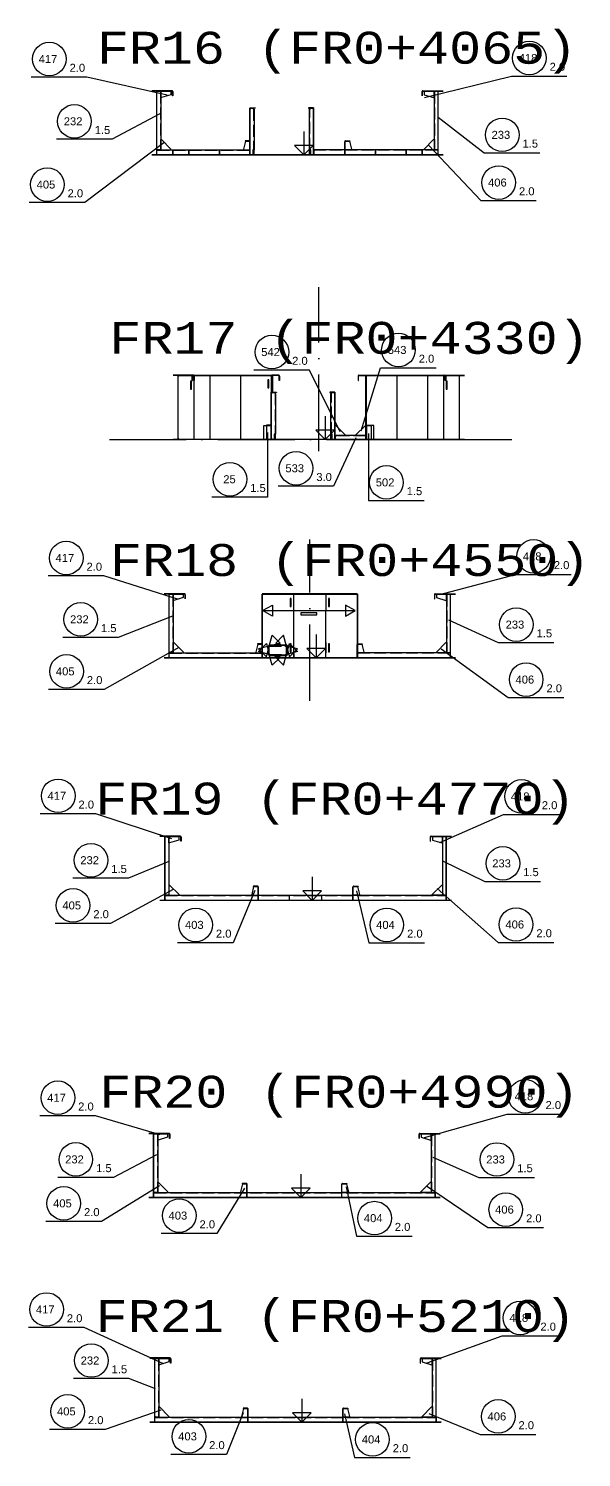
# Model space of a CAD drawing. Header units: inches. Extents: x -15552 to 42302, y -14825 to 18289.
# Drawn here: x 13179 to 17504, y 4654 to 15838 of the extents above; entities that cross this region are included whole.
import ezdxf

# ---------------------------------------------------------------- set-up
doc = ezdxf.new("R2010")
doc.units = ezdxf.units.IN
doc.header["$MEASUREMENT"] = 0
for name, pattern in [('Dashed', [10, 7.5, -2.5]), ('Dashed_dotted', [34, 24, -5, 0, -5]), ('Short_dashed', [5, 3.75, -1.25])]:
    doc.linetypes.add(name, pattern=pattern)
doc.layers.get('0').update_dxf_attribs({"linetype": 'CONTINUOUS'})
doc.styles.add('Style_ARIAL', font='ARIAL')
doc.styles.add('Style_Courier_New', font='Courier New')

msp = doc.modelspace()

# ---------------------------------------------------------------- linework, layer by layer
at = {"color": 3, "ltscale": 25}
for p, q in [((14301.889865, 15350.837281), (14142.816989, 15350.837281)), ((14301.889865, 15348.837617), (14142.816989, 15348.837617)), ((14181.31644, 14848.837617), (14181.31644, 15348.837617)), ((14182.816379, 15348.837617), (14208.315341, 15348.837617)), ((14182.816379, 14888.83777), (14182.816379, 15348.837617)), ((14182.816379, 14848.837617), (14182.816379, 15348.837617)), ((16263.742893, 15350.837281), (16422.815769, 15350.837281)), ((16263.742893, 15348.837617), (16422.815769, 15348.837617)), ((16382.816379, 15348.837617), (16357.315891, 15348.837617)), ((16382.816379, 14888.83777), (16382.816379, 15348.837617)), ((16382.816379, 14848.837617), (16382.816379, 15348.837617)), ((16384.316318, 14848.837617), (16384.316318, 15348.837617)), ((14910.816257, 14958.837464), (14910.816257, 15218.837312)), ((14912.816684, 14958.837464), (14912.816684, 15218.837312)), ((14912.816684, 15215.837434), (14933.81583, 15215.837434)), ((14912.816684, 14848.837617), (14912.816684, 15215.837434)), ((15386.815708, 15215.837434), (15407.816379, 15215.837434)), ((15407.816379, 14848.837617), (15407.816379, 15218.837312)), ((15407.816379, 15215.837434), (15407.816379, 14848.837617)), ((15409.81528, 14848.837617), (15409.81528, 15218.837312)), ((14208.315341, 14888.83777), (14182.816379, 14888.83777)), ((14182.816379, 14848.837617), (14182.816379, 14882.837251)), ((14307.816379, 14848.837617), (14307.816379, 14882.837251)), ((14432.816379, 14848.837617), (14432.816379, 14882.837251)), ((14672.815769, 14848.837617), (14672.815769, 14882.837251)), ((14910.816257, 14848.837617), (14910.816257, 14952.910951)), ((14910.816257, 14882.837251), (14910.816257, 14848.837617)), ((14912.816684, 14848.837617), (14912.816684, 14952.910951)), ((14933.81583, 14888.83777), (14933.81583, 14848.837617)), ((15386.815708, 14848.837617), (15386.815708, 14888.83777)), ((15409.81528, 14882.837251), (15409.81528, 14848.837617)), ((15652.816074, 14848.837617), (15652.816074, 14952.910951)), ((15654.816501, 14848.837617), (15654.816501, 14952.910951)), ((15892.815463, 14882.837251), (15892.815463, 14848.837617)), ((16132.816379, 14882.837251), (16132.816379, 14848.837617)), ((16257.816379, 14882.837251), (16257.816379, 14848.837617)), ((16357.315891, 14888.83777), (16382.816379, 14888.83777)), ((16382.816379, 14848.837617), (16382.816379, 14882.837251)), ((16422.815769, 14848.837617), (14142.815463, 14848.837617)), ((16422.815769, 14846.837953), (14142.815463, 14846.837953)), ((14910.816257, 14848.837617), (14182.816379, 14848.837617)), ((14933.81583, 14848.837617), (14912.816684, 14848.837617)), ((15407.816379, 14848.837617), (15386.815708, 14848.837617)), ((15409.81528, 14848.837617), (16382.816379, 14848.837617)), ((14469.083469, 13124.545625), (14310.010593, 13124.545625)), ((14469.083469, 13122.545961), (14310.010593, 13122.545961)), ((14348.510043, 12622.545961), (14348.510043, 13122.545961)), ((14350.009982, 12622.545961), (14350.009982, 13122.545961)), ((14350.009982, 13122.545961), (15088.008945, 13122.545961)), ((14350.009982, 12622.545961), (14350.009982, 13122.545961)), ((15081.763522, 13124.0459), (14475.009982, 13124.0459)), ((15081.763522, 13122.545961), (14475.009982, 13122.545961)), ((15078.00986, 13122.545961), (14475.009982, 13122.545961)), ((14475.009982, 12622.545961), (14475.009982, 13086.5459)), ((14600.009982, 12622.545961), (14600.009982, 13122.545961)), ((14840.009372, 12622.545961), (14840.009372, 13122.545961)), ((15080.010288, 12992.545655), (15080.010288, 13122.545961)), ((15136.512058, 13124.545625), (15081.761997, 13124.545625)), ((15136.512058, 13122.545961), (15081.761997, 13122.545961)), ((15763.506381, 13124.545625), (15818.256442, 13124.545625)), ((15763.506381, 13122.545961), (15818.256442, 13122.545961)), ((16550.009982, 13122.545961), (15815.009372, 13122.545961)), ((15815.009372, 13122.545961), (15815.009372, 12622.545961)), ((15818.256442, 13124.0459), (16425.009982, 13124.0459)), ((15818.256442, 13122.545961), (16425.009982, 13122.545961)), ((15820.009677, 13122.545961), (15820.009677, 12732.545808)), ((16425.009982, 13122.545961), (15822.010105, 13122.545961)), ((16060.009067, 13122.545961), (16060.009067, 12622.545961)), ((16300.009982, 13122.545961), (16300.009982, 12622.545961)), ((16425.009982, 13086.5459), (16425.009982, 12622.545961)), ((16430.936496, 13124.545625), (16590.009372, 13124.545625)), ((16430.936496, 13122.545961), (16590.009372, 13122.545961)), ((16550.009982, 12622.545961), (16550.009982, 13122.545961)), ((16550.009982, 12622.545961), (16550.009982, 13122.545961)), ((16551.509921, 12622.545961), (16551.509921, 13122.545961)), ((15078.00986, 12732.545808), (15078.00986, 12992.545655)), ((15080.008762, 12989.545777), (15101.009433, 12989.545777)), ((15080.008762, 12622.545961), (15080.008762, 12989.545777)), ((15080.010288, 12732.545808), (15080.010288, 12992.545655)), ((15554.009311, 12989.545777), (15575.009982, 12989.545777)), ((15575.009982, 12622.545961), (15575.009982, 12992.545655)), ((15575.009982, 12989.545777), (15575.009982, 12622.545961)), ((15577.008884, 12622.545961), (15577.008884, 12992.545655)), ((15020.108859, 12730.545381), (15078.00986, 12730.545381)), ((15020.108859, 12622.545961), (15020.108859, 12730.545381)), ((15078.00986, 12730.545381), (15078.00986, 12622.545961)), ((15078.00986, 12622.545961), (15078.00986, 12726.618531)), ((15080.008762, 12622.545961), (15080.008762, 12726.618531)), ((15101.009433, 12662.54535), (15101.009433, 12622.545961)), ((15554.009311, 12622.545961), (15554.009311, 12662.54535)), ((15577.008884, 12643.545869), (15577.008884, 12622.545961)), ((15820.009677, 12622.545961), (15820.009677, 12726.618531)), ((15820.009677, 12622.545961), (15820.009677, 12643.545869)), ((15879.90958, 12730.545381), (15822.010105, 12730.545381)), ((15822.010105, 12730.545381), (15822.010105, 12622.545961)), ((15822.010105, 12622.545961), (15822.010105, 12726.618531)), ((15879.90958, 12622.545961), (15879.90958, 12730.545381)), ((16590.009372, 12622.545961), (14310.009067, 12622.545961)), ((16590.009372, 12620.545533), (14310.009067, 12620.545533)), ((15078.00986, 12622.545961), (14350.009982, 12622.545961)), ((15078.00986, 12622.545961), (15020.108859, 12622.545961)), ((15101.009433, 12622.545961), (15080.008762, 12622.545961)), ((15575.009982, 12622.545961), (15554.009311, 12622.545961)), ((15577.008884, 12622.545961), (15820.009677, 12622.545961)), ((15815.009372, 12622.545961), (16550.009982, 12622.545961)), ((15822.010105, 12622.545961), (15879.90958, 12622.545961)), ((14398.918979, 11414.167359), (14239.846103, 11414.167359)), ((14398.918979, 11412.167695), (14239.846103, 11412.167695)), ((14278.345554, 10912.167695), (14278.345554, 11412.167695)), ((14279.845493, 11412.167695), (14305.345981, 11412.167695)), ((14279.845493, 10952.167848), (14279.845493, 11412.167695)), ((14279.845493, 10912.167695), (14279.845493, 11412.167695)), ((15009.845798, 11414.168122), (15007.845371, 11414.168122)), ((15007.845371, 10912.167695), (15007.845371, 11412.167695)), ((15007.845371, 11412.167695), (15751.845615, 11412.167695)), ((15009.845798, 11412.167695), (15007.845371, 11412.167695)), ((15751.845615, 11412.167695), (15007.845371, 11412.167695)), ((15749.845188, 11414.167359), (15009.845798, 11414.167359)), ((15749.845188, 11412.167695), (15009.845798, 11412.167695)), ((15009.845798, 11022.167543), (15009.845798, 11412.167695)), ((15749.845188, 11414.168122), (15751.845615, 11414.168122)), ((15749.845188, 11412.167695), (15751.845615, 11412.167695)), ((15749.845188, 11412.167695), (15749.845188, 11022.167543)), ((15751.845615, 11412.167695), (15751.845615, 10912.167695)), ((16360.772006, 11414.167359), (16519.844882, 11414.167359)), ((16360.772006, 11412.167695), (16519.844882, 11412.167695)), ((16479.845493, 11412.167695), (16454.345004, 11412.167695)), ((16479.845493, 10952.167848), (16479.845493, 11412.167695)), ((16479.845493, 10912.167695), (16479.845493, 11412.167695)), ((16481.345432, 10912.167695), (16481.345432, 11412.167695)), ((15009.845798, 11282.168153), (15086.165683, 11326.198915)), ((15086.165683, 11326.198915), (15086.165683, 11238.136628)), ((15734.844272, 11282.168153), (15658.524387, 11326.198915)), ((15658.524387, 11326.198915), (15658.524387, 11238.136628)), ((15086.165683, 11238.136628), (15009.845798, 11282.168153)), ((15009.845798, 11282.16739), (15734.845798, 11282.16739)), ((15254.845493, 10912.167695), (15254.845493, 11279.167512)), ((15434.845798, 11264.97989), (15309.845798, 11264.97989)), ((15309.845798, 11264.97989), (15309.845798, 11249.35489)), ((15309.845798, 11249.35489), (15434.845798, 11249.35489)), ((15434.845798, 11249.35489), (15434.845798, 11264.97989)), ((15504.845493, 10912.167695), (15504.845493, 11282.16739)), ((15658.524387, 11238.136628), (15734.844272, 11282.168153)), ((15007.845371, 10912.167695), (15007.845371, 11016.241029)), ((15009.845798, 10912.167695), (15009.845798, 11016.241029)), ((15749.845188, 10912.167695), (15749.845188, 11016.241029)), ((15751.845615, 10912.167695), (15751.845615, 11016.241029)), ((16519.844882, 10912.167695), (14239.846103, 10912.167695)), ((16519.844882, 10910.168031), (14239.846103, 10910.168031)), ((14305.345981, 10952.167848), (14279.845493, 10952.167848)), ((14279.845493, 10912.167695), (14279.845493, 10946.168092)), ((15007.845371, 10912.167695), (14279.845493, 10912.167695)), ((15007.845371, 10946.168092), (15007.845371, 10912.167695)), ((15751.845615, 10912.167695), (15007.845371, 10912.167695)), ((15751.845615, 10946.168092), (15751.845615, 10912.167695)), ((15751.845615, 10912.167695), (16479.845493, 10912.167695)), ((16454.345004, 10952.167848), (16479.845493, 10952.167848)), ((16479.845493, 10912.167695), (16479.845493, 10946.168092)), ((14365.758579, 9516.709474), (14206.685703, 9516.709474)), ((14365.758579, 9514.709809), (14206.685703, 9514.709809)), ((14245.185153, 9014.709809), (14245.185153, 9514.709809)), ((14246.685092, 9514.709809), (14272.185581, 9514.709809)), ((14246.685092, 9054.709962), (14246.685092, 9514.709809)), ((14246.685092, 9014.709809), (14246.685092, 9514.709809)), ((16327.611606, 9516.709474), (16486.684482, 9516.709474)), ((16327.611606, 9514.709809), (16486.684482, 9514.709809)), ((16446.685092, 9514.709809), (16421.184604, 9514.709809)), ((16446.685092, 9054.709962), (16446.685092, 9514.709809)), ((16446.685092, 9014.709809), (16446.685092, 9514.709809)), ((16448.185031, 9014.709809), (16448.185031, 9514.709809)), ((14974.68497, 9014.709809), (14974.68497, 9118.782762)), ((14976.685397, 9014.709809), (14976.685397, 9118.782762)), ((15716.684787, 9014.709809), (15716.684787, 9118.782762)), ((15718.685214, 9014.709809), (15718.685214, 9118.782762)), ((16486.684482, 9014.709809), (14206.685703, 9014.709809)), ((16486.684482, 9012.709764), (14206.685703, 9012.709764)), ((14272.185581, 9054.709962), (14246.685092, 9054.709962)), ((14246.685092, 9014.709809), (14246.685092, 9048.709825)), ((16446.685092, 9014.709809), (14246.685092, 9014.709809)), ((15221.685092, 9014.709809), (15221.685092, 9048.709825)), ((15471.685092, 9048.709825), (15471.685092, 9014.709809)), ((16421.184604, 9054.709962), (16446.685092, 9054.709962)), ((16446.685092, 9048.709825), (16446.685092, 9014.709809)), ((14278.197543, 7190.176347), (14119.124668, 7190.176347)), ((14278.197543, 7188.176301), (14119.124668, 7188.176301)), ((14157.624118, 6688.176301), (14157.624118, 7188.176301)), ((14159.124057, 7188.176301), (14184.624545, 7188.176301)), ((14159.124057, 6728.176072), (14159.124057, 7188.176301)), ((14159.124057, 6688.176301), (14159.124057, 7188.176301)), ((16240.050571, 7190.176347), (16399.123447, 7190.176347)), ((16240.050571, 7188.176301), (16399.123447, 7188.176301)), ((16359.124057, 7188.176301), (16333.625095, 7188.176301)), ((16359.124057, 6728.176072), (16359.124057, 7188.176301)), ((16359.124057, 6688.176301), (16359.124057, 7188.176301)), ((16360.623996, 6688.176301), (16360.623996, 7188.176301)), ((14184.624545, 6728.176072), (14159.124057, 6728.176072)), ((14159.124057, 6688.176301), (14159.124057, 6722.176316)), ((14887.123935, 6688.176301), (14887.123935, 6792.249253)), ((14889.124362, 6688.176301), (14889.124362, 6792.249253)), ((15629.125278, 6688.176301), (15629.125278, 6792.249253)), ((15631.124179, 6688.176301), (15631.124179, 6792.249253)), ((16333.625095, 6728.176072), (16359.124057, 6728.176072)), ((16359.124057, 6722.176316), (16359.124057, 6688.176301)), ((16399.124973, 6688.176301), (14119.124668, 6688.176301)), ((16399.124973, 6686.176255), (14119.124668, 6686.176255)), ((16359.124057, 6688.176301), (14159.124057, 6688.176301)), ((14284.82291, 5432.760766), (14127.141635, 5432.760766)), ((14284.82291, 5429.760698), (14127.141635, 5429.760698)), ((14165.642612, 4929.760888), (14165.642612, 5429.760698)), ((14167.142551, 5429.760698), (14192.641513, 5429.760698)), ((14167.142551, 4969.76085), (14167.142551, 5429.760698)), ((14167.142551, 4929.760888), (14167.142551, 5429.760698)), ((16249.462192, 5432.760766), (16407.14194, 5432.760766)), ((16249.462192, 5429.760698), (16407.14194, 5429.760698)), ((16367.142551, 5429.760698), (16341.642063, 5429.760698)), ((16367.142551, 4969.76085), (16367.142551, 5429.760698)), ((16367.142551, 4929.760888), (16367.142551, 5429.760698)), ((16368.64249, 4929.760888), (16368.64249, 5429.760698)), ((14895.142429, 4929.760888), (14895.142429, 5033.833841)), ((14897.142856, 4929.760888), (14897.142856, 5033.833841)), ((15637.142246, 4929.760888), (15637.142246, 5033.833841)), ((15639.142673, 4929.760888), (15639.142673, 5033.833841)), ((16407.14194, 4929.760888), (14127.141635, 4929.760888)), ((16407.14194, 4927.760842), (14127.141635, 4927.760842)), ((14192.641513, 4969.76085), (14167.142551, 4969.76085)), ((14167.142551, 4929.760888), (14167.142551, 4963.760713)), ((16367.142551, 4929.760888), (14167.142551, 4929.760888)), ((16341.642063, 4969.76085), (16367.142551, 4969.76085)), ((16367.142551, 4963.760713), (16367.142551, 4929.760888))]:
    msp.add_line(p, q, dxfattribs=at)
at = {"color": 3, "linetype": 'Short_dashed', "ltscale": 25}
for p, q in [((14211.370151, 15345.782807), (14211.370151, 14891.892579)), ((16354.261081, 15345.782807), (16354.261081, 14891.892579)), ((15813.900058, 12649.655488), (15583.118503, 12649.655488))]:
    msp.add_line(p, q, dxfattribs=at)
at = {"color": 1, "linetype": 'Short_dashed', "ltscale": 25}
for p, q in [((14939.925449, 15209.727815), (14939.925449, 14888.83777)), ((15380.706088, 14888.83777), (15380.706088, 15209.727815)), ((14186.88895, 14886.910585), (14906.743686, 14886.910585)), ((16378.742282, 14886.910585), (15413.889377, 14886.910585)), ((15107.119052, 12983.436158), (15107.119052, 12662.54535)), ((15547.899692, 12662.54535), (15547.899692, 12983.436158)), ((14308.400791, 11409.112886), (14308.400791, 10955.222657)), ((16451.290195, 11409.112886), (16451.290195, 10955.222657)), ((14283.918064, 10950.240663), (15003.7728, 10950.240663)), ((16475.772922, 10950.240663), (15755.918186, 10950.240663)), ((14275.24039, 9511.655), (14275.24039, 9057.76439)), ((16418.129794, 9511.655), (16418.129794, 9057.76439)), ((14250.757663, 9052.782777), (16442.612522, 9052.782777)), ((14187.679355, 7185.121492), (14187.679355, 6731.230882)), ((16330.570285, 7185.121492), (16330.570285, 6731.230882)), ((14163.198154, 6726.249269), (16355.051486, 6726.249269)), ((14195.696323, 5426.706079), (14195.696323, 4972.815469)), ((16338.587253, 5426.706079), (16338.587253, 4972.815469)), ((14171.215122, 4967.833856), (16363.068454, 4967.833856))]:
    msp.add_line(p, q, dxfattribs=at)
at = {"color": 6, "ltscale": 25}
for p, q in [((15332.816379, 15031.81186), (15332.816379, 14848.837617)), ((15332.816379, 14848.837617), (15259.91904, 14922.223237)), ((15406.201999, 14922.223237), (15259.91904, 14922.223237)), ((15406.201999, 14922.223237), (15332.816379, 14848.837617)), ((15500.009982, 12805.520204), (15500.009982, 12622.545961)), ((15500.009982, 12622.545961), (15427.112644, 12695.931581)), ((15573.395603, 12695.931581), (15427.112644, 12695.931581)), ((15573.395603, 12695.931581), (15500.009982, 12622.545961)), ((15429.845493, 11095.142701), (15429.845493, 10912.168458)), ((15429.845493, 10912.168458), (15356.948154, 10985.554078)), ((15503.231113, 10985.554078), (15356.948154, 10985.554078)), ((15503.231113, 10985.554078), (15429.845493, 10912.168458)), ((15396.685092, 9197.684434), (15396.685092, 9014.709809)), ((15396.685092, 9014.709809), (15323.787753, 9088.09543)), ((15470.070712, 9088.09543), (15323.787753, 9088.09543)), ((15470.070712, 9088.09543), (15396.685092, 9014.709809)), ((15309.124057, 6871.150926), (15309.124057, 6688.176301)), ((15309.124057, 6688.176301), (15236.226718, 6761.561921)), ((15382.509677, 6761.561921), (15236.226718, 6761.561921)), ((15382.509677, 6761.561921), (15309.124057, 6688.176301)), ((15317.142551, 5112.735322), (15317.142551, 4929.760698)), ((15317.142551, 4929.760698), (15244.245212, 5003.146318)), ((15390.528171, 5003.146127), (15244.245212, 5003.146318)), ((15390.528171, 5003.146127), (15317.142551, 4929.760698))]:
    msp.add_line(p, q, dxfattribs=at)
at = {"color": 3, "linetype": 'Dashed_dotted', "ltscale": 25}
for p, q in [((14307.816379, 14882.837251), (14307.816379, 14848.837617)), ((14432.816379, 14882.837251), (14432.816379, 14848.837617)), ((14672.815769, 14882.837251), (14672.815769, 14848.837617)), ((15892.815463, 14848.837617), (15892.815463, 14882.837251)), ((16132.816379, 14848.837617), (16132.816379, 14882.837251)), ((16257.816379, 14848.837617), (16257.816379, 14882.837251)), ((15820.009677, 12732.545808), (15820.009677, 13122.545961)), ((15254.845493, 10946.168092), (15254.845493, 10912.167695)), ((15504.845493, 10912.167695), (15504.845493, 10946.168092))]:
    msp.add_line(p, q, dxfattribs=at)
at = {"color": 1, "linetype": 'Dashed_dotted', "ltscale": 25}
for p, q in [((15450.009982, 12530.515626), (15450.009982, 13813.071015)), ((13810.805576, 12622.545961), (17051.961582, 12622.545961)), ((15379.845493, 10575.041536), (15379.845493, 11838.568452))]:
    msp.add_line(p, q, dxfattribs=at)
at = {"color": 2, "linetype": 'Dashed', "ltscale": 25}
for p, q in [((14475.009982, 13006.646302), (14475.009982, 13086.645845)), ((16425.009982, 13086.645845), (16425.009982, 13006.646302)), ((15254.845493, 10952.167848), (15254.845493, 11032.16739)), ((15504.845493, 11032.16739), (15504.845493, 10952.167848))]:
    msp.add_line(p, q, dxfattribs=at)
at = {"color": 2, "ltscale": 25}
for p, q in [((15058.924167, 13088.856843), (15051.096408, 13088.856843)), ((15051.096408, 13088.856843), (15051.096408, 13026.234773)), ((15058.924167, 13026.234773), (15058.924167, 13088.856843)), ((15080.010288, 12992.545655), (15080.010288, 13122.545961)), ((14453.923862, 13077.956727), (14446.096103, 13077.956727)), ((14446.096103, 13077.956727), (14446.096103, 13015.334657)), ((14446.096103, 13015.334657), (14453.923862, 13015.334657)), ((14453.923862, 13015.334657), (14453.923862, 13077.956727)), ((15051.096408, 13026.234773), (15058.924167, 13026.234773)), ((16453.923862, 13077.956727), (16446.096103, 13077.956727)), ((16446.096103, 13077.956727), (16446.096103, 13015.334657)), ((16446.096103, 13015.334657), (16453.923862, 13015.334657)), ((16453.923862, 13015.334657), (16453.923862, 13077.956727)), ((15254.845493, 11282.16739), (15254.845493, 11412.167695)), ((15504.845493, 11412.167695), (15504.845493, 11282.16739)), ((15233.759372, 11378.478578), (15225.931613, 11378.478578)), ((15225.931613, 11378.478578), (15225.931613, 11315.856507)), ((15225.931613, 11315.856507), (15233.759372, 11315.856507)), ((15233.759372, 11315.856507), (15233.759372, 11378.478578)), ((15533.759372, 11378.478578), (15525.931613, 11378.478578)), ((15525.931613, 11378.478578), (15525.931613, 11315.856507)), ((15525.931613, 11315.856507), (15533.759372, 11315.856507)), ((15533.759372, 11315.856507), (15533.759372, 11378.478578)), ((15233.759372, 11023.479036), (15225.931613, 11023.479036)), ((15225.931613, 11023.479036), (15225.931613, 10960.856965)), ((15225.931613, 10960.856965), (15233.759372, 10960.856965)), ((15233.759372, 10960.856965), (15233.759372, 11023.479036)), ((15533.759372, 11023.479036), (15525.931613, 11023.479036)), ((15525.931613, 11023.479036), (15525.931613, 10960.856965)), ((15525.931613, 10960.856965), (15533.759372, 10960.856965)), ((15533.759372, 10960.856965), (15533.759372, 11023.479036))]:
    msp.add_line(p, q, dxfattribs=at)
at = {"color": 1, "ltscale": 25}
for p, q in [((15062.137668, 11004.87552), (15084.97092, 11089.976838)), ((15084.97092, 11089.976838), (15147.240512, 11027.707246)), ((15174.720065, 11089.976838), (15112.450473, 11027.707246)), ((15197.553317, 11004.87552), (15174.720065, 11089.976838)), ((14977.03635, 10962.292817), (15039.305942, 11024.56241)), ((15062.137668, 11004.874757), (14977.03635, 10982.043031)), ((14977.03635, 10982.043031), (15039.305942, 10919.773439)), ((15062.137668, 10939.461091), (14977.03635, 10962.292817)), ((15039.305942, 11024.56241), (15062.137668, 10939.461091)), ((15039.305942, 10919.773439), (15062.137668, 11004.874757)), ((15147.240512, 11027.707246), (15062.137668, 11004.87552)), ((15112.450473, 11027.707246), (15197.553317, 11004.87552)), ((15197.551792, 10939.461091), (15220.385043, 11024.56241)), ((15197.551792, 11004.874757), (15220.385043, 10919.773439)), ((15282.654636, 10982.043031), (15197.551792, 11004.874757)), ((15282.654636, 10962.292817), (15197.551792, 10939.461091)), ((15220.385043, 11024.56241), (15282.654636, 10962.292817)), ((15220.385043, 10919.773439), (15282.654636, 10982.043031)), ((15062.139194, 10939.460328), (15147.240512, 10916.628602)), ((15084.97092, 10854.35901), (15062.139194, 10939.460328)), ((15147.240512, 10916.628602), (15084.97092, 10854.35901)), ((15197.551792, 10939.460328), (15112.450473, 10916.628602)), ((15112.450473, 10916.628602), (15174.720065, 10854.35901)), ((15174.720065, 10854.35901), (15197.551792, 10939.460328))]:
    msp.add_line(p, q, dxfattribs=at)
for points in [[(14264.119785, 15317.534974), (13635.285251, 15459.022859), (13200.409763, 15459.022859)], [(16276.389377, 15297.883943), (16956.31644, 15466.883424), (17391.191928, 15466.883424)], [(14307.889621, 15344.837526), (14307.889621, 15310.910371), (14305.889194, 15310.910371), (14305.889194, 15344.837526)], [(16257.743137, 15344.837526), (16257.743137, 15310.910371), (16259.743564, 15310.910371), (16259.743564, 15344.837526)], [(14933.81583, 15215.837434), (14942.925327, 15206.727937), (14942.925327, 14888.83777), (14933.81583, 14888.83777)], [(15386.815708, 14888.83777), (15377.70621, 14888.83777), (15377.70621, 15206.727937), (15386.815708, 15215.837434)], [(14205.165927, 15172.117189), (13831.795566, 14971.67621), (13396.920078, 14971.67621)], [(16382.5051, 15144.605592), (16744.084995, 14865.560487), (17178.960483, 14865.560487)], [(14236.608188, 14944.164613), (13619.564121, 14476.468995), (13184.688632, 14476.468995)], [(14182.816379, 14882.837251), (14188.889377, 14888.910249), (14904.743259, 14888.910249), (14910.816257, 14882.837251)], [(14906.815402, 14958.910707), (14872.889011, 14958.910707), (14872.889011, 14956.910279), (14906.815402, 14956.910279)], [(16382.816379, 14882.837251), (16376.743381, 14888.910249), (15415.888278, 14888.910249), (15409.81528, 14882.837251)], [(16307.831638, 14924.513581), (16716.573398, 14492.189363), (17151.448886, 14492.189363)], [(14475.083225, 13118.545869), (14475.083225, 13084.618714), (14473.082797, 13084.618714), (14473.082797, 13118.545869)], [(15617.90549, 12682.418397), (15376.490085, 13165.249971), (14941.614597, 13165.249971)], [(15782.317417, 12688.662294), (15932.161777, 13181.899598), (16367.037265, 13181.899598)], [(16424.93674, 13118.545869), (16424.93674, 13084.618714), (16426.937168, 13084.618714), (16426.937168, 13118.545869)], [(15101.009433, 12989.545777), (15110.11893, 12980.43628), (15110.11893, 12662.54535), (15101.009433, 12662.54535)], [(15554.009311, 12662.54535), (15544.899814, 12662.54535), (15544.899814, 12980.43628), (15554.009311, 12989.545777)], [(15048.365085, 12676.842836), (15048.365085, 12169.915345), (14613.489597, 12169.915345)], [(15074.009006, 12732.618287), (15040.082614, 12732.618287), (15040.082614, 12730.618623), (15074.009006, 12730.618623)], [(15838.005893, 12668.867829), (15838.005893, 12145.202211), (16272.881381, 12145.202211)], [(15740.473239, 12634.761384), (15565.876071, 12255.77884), (15131.000583, 12255.77884)], [(14350.923984, 11368.170503), (13767.665927, 11553.651002), (13332.790439, 11553.651002)], [(16397.023837, 11408.455995), (16989.220493, 11566.16092), (17424.095981, 11566.16092)], [(14305.345981, 11412.167695), (14309.90073, 11407.612947), (14309.90073, 10956.722596), (14305.345981, 10952.167848)], [(14404.918735, 11408.167604), (14404.918735, 11374.240449), (14402.918308, 11374.240449), (14402.918308, 11408.167604)], [(16354.772251, 11408.167604), (16354.772251, 11374.240449), (16356.772678, 11374.240449), (16356.772678, 11408.167604)], [(16454.345004, 11412.167695), (16449.790256, 11407.612947), (16449.790256, 10956.722596), (16454.345004, 10952.167848)], [(14305.294101, 11239.468721), (13880.915134, 11073.250917), (13446.039646, 11073.250917)], [(16463.707797, 11210.592225), (16854.033725, 11032.158235), (17288.909213, 11032.158235)], [(14354.280918, 10994.436982), (13770.188205, 10666.261628), (13335.312717, 10666.261628)], [(15003.846042, 11022.240785), (14969.918125, 11022.240785), (14969.918125, 11020.24112), (15003.846042, 11020.24112)], [(16406.954257, 10983.342317), (16931.450717, 10601.891664), (17366.326206, 10601.891664)], [(14279.845493, 10946.168092), (14285.918491, 10952.24109), (15001.772373, 10952.24109), (15007.845371, 10946.168092)], [(16479.845493, 10946.168092), (16473.772495, 10952.24109), (15757.918613, 10952.24109), (15751.845615, 10946.168092)], [(14298.973911, 9496.312669), (13704.703586, 9691.863588), (13269.828098, 9691.863588)], [(16396.462314, 9466.838792), (16895.278232, 9686.904481), (17330.15372, 9686.904481)], [(14272.185581, 9514.709809), (14276.740329, 9510.155061), (14276.740329, 9059.264711), (14272.185581, 9054.709962)], [(14371.758335, 9510.709718), (14371.758335, 9476.782945), (14369.757907, 9476.782945), (14369.757907, 9510.709718)], [(16321.61185, 9510.709718), (16321.61185, 9476.782945), (16323.612277, 9476.782945), (16323.612277, 9510.709718)], [(16421.184604, 9514.709809), (16416.629856, 9510.155061), (16416.629856, 9059.264711), (16421.184604, 9054.709962)], [(14277.320163, 9317.711595), (13961.374729, 9187.871507), (13526.49924, 9187.871507)], [(16417.430942, 9323.076585), (16749.384372, 9163.19156), (17184.258335, 9163.19156)], [(14310.456149, 9098.313478), (13821.041171, 8833.976701), (13386.165683, 8833.976701)], [(14948.095004, 9092.825273), (14780.091159, 8681.657365), (14345.215671, 8681.657365)], [(14970.685642, 9124.782899), (14936.757724, 9124.782899), (14936.757724, 9122.782853), (14970.685642, 9122.782853)], [(15743.904941, 9088.40442), (15841.16904, 8681.657365), (16276.044528, 8681.657365)], [(16375.519626, 9106.432679), (16852.544467, 8684.777024), (17287.419956, 8684.777024)], [(14246.685092, 9048.709825), (14252.75809, 9054.782823), (16440.612094, 9054.782823), (16446.685092, 9048.709825)], [(14209.7634, 7178.765062), (13702.352207, 7328.589204), (13267.476718, 7328.589204)], [(16276.700656, 7158.447221), (16924.242465, 7339.823487), (17359.117954, 7339.823487)], [(14184.624545, 7188.176301), (14189.179294, 7183.621553), (14189.179294, 6732.730821), (14184.624545, 6728.176072)], [(14284.197299, 7184.17621), (14284.197299, 7150.249437), (14282.196872, 7150.249437), (14282.196872, 7184.17621)], [(16234.050815, 7184.17621), (16234.050815, 7150.249437), (16236.051242, 7150.249437), (16236.051242, 7184.17621)], [(16333.625095, 7188.176301), (16329.070346, 7183.621553), (16329.070346, 6732.730821), (16333.625095, 6728.176072)], [(14178.719394, 7023.276857), (13842.736118, 6846.073869), (13407.860629, 6846.073869)], [(16341.466586, 7004.716447), (16702.593295, 6845.507768), (17137.468784, 6845.507768)], [(14202.814548, 6781.180146), (13748.256748, 6501.831391), (13313.381259, 6501.831391)], [(14159.124057, 6722.176316), (14165.197055, 6728.249314), (16353.051059, 6728.249314), (16359.124057, 6722.176316)], [(14868.360202, 6762.966111), (14651.722019, 6406.350663), (14216.84653, 6406.350663)], [(14883.124606, 6798.249009), (14849.198215, 6798.249009), (14849.198215, 6796.249345), (14883.124606, 6796.249345)], [(15664.911716, 6772.964814), (15744.896762, 6386.353639), (16179.772251, 6386.353639)], [(16292.369907, 6780.894807), (16771.938388, 6453.328279), (17206.813876, 6453.328279)], [(14233.651035, 5387.916711), (13613.913791, 5671.413377), (13179.038303, 5671.413377)], [(16297.240512, 5394.509652), (16884.014194, 5605.483773), (17318.889682, 5605.483773)], [(14192.641513, 5429.760698), (14197.197788, 5425.205949), (14197.197788, 4974.315599), (14192.641513, 4969.76085)], [(16341.642063, 5429.760698), (16337.087314, 5425.205949), (16337.087314, 4974.315599), (16341.642063, 4969.76085)], [(14171.010654, 5191.659883), (13964.12894, 5271.743539), (13529.253452, 5271.743539)], [(14891.141574, 5039.833787), (14857.215183, 5039.833787), (14857.215183, 5037.833741), (14891.141574, 5037.833741)], [(14213.871066, 5025.30494), (13778.737705, 4873.667291), (13343.862216, 4873.667291)], [(14167.142551, 4963.760713), (14173.215549, 4969.833711), (16361.069553, 4969.833711), (16367.142551, 4963.760713)], [(14857.744663, 5002.602533), (14727.105014, 4677.985051), (14292.229526, 4677.985051)], [(15649.494235, 4994.685128), (15728.66904, 4654.232553), (16163.544528, 4654.232553)], [(16310.427158, 4998.933175), (16712.596958, 4834.109643), (17147.472446, 4834.109643)]]:
    msp.add_lwpolyline(points, dxfattribs=at)
at = {"color": 3, "ltscale": 25}
for points in [[(14208.315341, 15348.837617), (14212.871616, 15344.282869), (14212.871616, 14893.392518), (14208.315341, 14888.83777)], [(16357.315891, 15348.837617), (16352.761142, 15344.282869), (16352.761142, 14893.392518), (16357.315891, 14888.83777)], [(14912.816684, 15218.837312), (14952.816074, 15218.837312), (14952.816074, 15215.837434), (14912.816684, 15215.837434)], [(15407.816379, 15218.837312), (15367.815463, 15218.837312), (15367.815463, 15215.837434), (15407.816379, 15215.837434)], [(14942.815463, 14848.837617), (14942.815463, 14888.83777), (14939.815585, 14888.83777), (14939.815585, 14848.837617)], [(15377.816074, 14848.837617), (15377.816074, 14888.83777), (15380.815952, 14888.83777), (15380.815952, 14848.837617)], [(15658.81583, 14958.910707), (15692.743747, 14958.910707), (15692.743747, 14956.910279), (15658.81583, 14956.910279)], [(14452.008884, 13122.545961), (14457.009189, 13117.545655), (14457.009189, 13083.546022), (14461.109226, 13083.546022), (14461.109226, 13117.545655), (14466.109531, 13122.545961)], [(15088.008945, 13122.545961), (15088.008945, 12992.545655), (15078.00986, 12992.545655), (15078.00986, 12622.545961)], [(15142.511814, 13118.545869), (15142.511814, 13084.618714), (15140.506809, 13084.618714), (15140.506809, 13118.545869)], [(15757.506626, 13118.545869), (15757.506626, 13084.618714), (15759.51163, 13084.618714), (15759.51163, 13118.545869)], [(16448.009555, 13122.545961), (16443.00925, 13117.545655), (16443.00925, 13083.546022), (16438.909213, 13083.546022), (16438.909213, 13117.545655), (16433.908908, 13122.545961)], [(15080.010288, 12992.545655), (15120.009677, 12992.545655), (15120.009677, 12989.545777), (15080.010288, 12989.545777)], [(15575.009982, 12992.545655), (15535.009067, 12992.545655), (15535.009067, 12989.545777), (15575.009982, 12989.545777)], [(15078.00986, 12732.745698), (15040.009372, 12732.745698), (15040.009372, 12622.545961)], [(15110.009067, 12622.545961), (15110.009067, 12662.54535), (15107.009189, 12662.54535), (15107.009189, 12622.545961)], [(15545.009677, 12622.545961), (15545.009677, 12662.54535), (15548.009555, 12662.54535), (15548.009555, 12622.545961)], [(15820.009677, 12643.545869), (15810.90018, 12652.655366), (15586.118381, 12652.655366), (15577.008884, 12643.545869)], [(15815.009372, 12732.745698), (15860.009067, 12732.745698), (15860.009067, 12622.545961)], [(15826.009433, 12732.618287), (15859.935825, 12732.618287), (15859.935825, 12730.618623), (15826.009433, 12730.618623)], [(15755.844943, 11022.240785), (15789.772861, 11022.240785), (15789.772861, 11020.24112), (15755.844943, 11020.24112)], [(15722.684543, 9124.782899), (15756.61246, 9124.782899), (15756.61246, 9122.782853), (15722.684543, 9122.782853)], [(15635.125034, 6798.249009), (15669.051425, 6798.249009), (15669.051425, 6796.249345), (15635.125034, 6796.249345)], [(14291.822116, 5425.760797), (14291.822116, 5392.441133), (14288.822238, 5392.441133), (14288.822238, 5425.760797)], [(16242.46146, 5425.760797), (16242.46146, 5392.441133), (16245.461337, 5392.441133), (16245.461337, 5425.760797)], [(15643.142001, 5039.833787), (15677.069919, 5039.833787), (15677.069919, 5037.833741), (15643.142001, 5037.833741)]]:
    msp.add_lwpolyline(points, dxfattribs=at)
at = {"color": 2, "ltscale": 25}
for points in [[(14217.815463, 15348.837617), (14285.816257, 15348.837617), (14290.816562, 15343.837312), (14290.816562, 15318.837312), (14217.815463, 15298.837617), (14212.816684, 15298.837617), (14212.816684, 15343.837312), (14217.815463, 15348.837617)], [(16347.815769, 15348.837617), (16279.816501, 15348.837617), (16274.816196, 15343.837312), (16274.816196, 15318.837312), (16347.815769, 15298.837617), (16352.816074, 15298.837617), (16352.816074, 15343.837312), (16347.815769, 15348.837617)], [(14217.815463, 14888.83777), (14292.815463, 14888.83777), (14292.815463, 14893.837312), (14217.815463, 14968.837312), (14212.816684, 14968.837312), (14212.816684, 14893.837312), (14217.815463, 14888.83777)], [(14910.816257, 14893.837312), (14910.816257, 14951.837495), (14905.815952, 14956.8378), (14875.815647, 14956.8378), (14860.816257, 14893.837312), (14860.816257, 14888.83777), (14905.815952, 14888.83777), (14910.816257, 14893.837312)], [(15654.816501, 14893.837312), (15654.816501, 14951.837495), (15659.81528, 14956.8378), (15689.815585, 14956.8378), (15704.816501, 14893.837312), (15704.816501, 14888.83777), (15659.81528, 14888.83777), (15654.816501, 14893.837312)], [(16347.815769, 14888.83777), (16272.815769, 14888.83777), (16272.815769, 14893.837312), (16347.815769, 14968.837312), (16352.816074, 14968.837312), (16352.816074, 14893.837312), (16347.815769, 14888.83777)], [(15577.008884, 12657.545808), (15577.008884, 12732.545808), (15582.009189, 12732.545808), (15657.009189, 12657.545808), (15657.009189, 12652.545503), (15582.009189, 12652.545503), (15577.008884, 12657.545808)], [(15820.009677, 12657.545808), (15820.009677, 12732.545808), (15815.009372, 12732.545808), (15740.009372, 12657.545808), (15740.009372, 12652.545503), (15815.009372, 12652.545503), (15820.009677, 12657.545808)], [(14314.846103, 11412.167695), (14382.845371, 11412.167695), (14387.845676, 11407.16739), (14387.845676, 11384.167817), (14314.846103, 11362.167695), (14309.845798, 11362.167695), (14309.845798, 11407.16739), (14314.846103, 11412.167695)], [(16444.844882, 11412.167695), (16376.845615, 11412.167695), (16371.84531, 11407.16739), (16371.84531, 11384.167817), (16444.844882, 11362.167695), (16449.845188, 11362.167695), (16449.845188, 11407.16739), (16444.844882, 11412.167695)], [(14314.846103, 10952.167848), (14389.846103, 10952.167848), (14389.846103, 10957.16739), (14314.846103, 11032.16739), (14309.845798, 11032.16739), (14309.845798, 10957.16739), (14314.846103, 10952.167848)], [(15007.845371, 10957.16739), (15007.845371, 11015.167573), (15002.845065, 11020.167878), (14972.84476, 11020.167878), (14957.845371, 10957.16739), (14957.845371, 10952.167848), (15002.845065, 10952.167848), (15007.845371, 10957.16739)], [(15751.845615, 10957.16739), (15751.845615, 11015.167573), (15756.84592, 11020.167878), (15786.844699, 11020.167878), (15801.845615, 10957.16739), (15801.845615, 10952.167848), (15756.84592, 10952.167848), (15751.845615, 10957.16739)], [(16444.844882, 10952.167848), (16369.844882, 10952.167848), (16369.844882, 10957.16739), (16444.844882, 11032.16739), (16449.845188, 11032.16739), (16449.845188, 10957.16739), (16444.844882, 10952.167848)], [(14281.685703, 9514.709809), (14349.68497, 9514.709809), (14354.685275, 9509.709504), (14354.685275, 9486.709932), (14281.685703, 9464.709809), (14276.685397, 9464.709809), (14276.685397, 9509.709504), (14281.685703, 9514.709809)], [(16411.684482, 9514.709809), (16343.685214, 9514.709809), (16338.684909, 9509.709504), (16338.684909, 9486.709932), (16411.684482, 9464.709809), (16416.684787, 9464.709809), (16416.684787, 9509.709504), (16411.684482, 9514.709809)], [(14281.685703, 9054.709962), (14356.685703, 9054.709962), (14356.685703, 9059.709886), (14281.685703, 9134.709886), (14276.685397, 9134.709886), (14276.685397, 9059.709886), (14281.685703, 9054.709962)], [(14974.68497, 9059.709886), (14974.68497, 9117.709687), (14969.684665, 9122.709611), (14939.685886, 9122.709611), (14924.68497, 9059.709886), (14924.68497, 9054.709962), (14969.684665, 9054.709962), (14974.68497, 9059.709886)], [(15718.685214, 9059.709886), (15718.685214, 9117.709687), (15723.68552, 9122.709611), (15753.685825, 9122.709611), (15768.685214, 9059.709886), (15768.685214, 9054.709962), (15723.68552, 9054.709962), (15718.685214, 9059.709886)], [(16411.684482, 9054.709962), (16336.684482, 9054.709962), (16336.684482, 9059.709886), (16411.684482, 9134.709886), (16416.684787, 9134.709886), (16416.684787, 9059.709886), (16411.684482, 9054.709962)], [(14194.124668, 7188.176301), (14262.123935, 7188.176301), (14267.12424, 7183.175996), (14267.12424, 7160.176042), (14194.124668, 7138.176301), (14189.124362, 7138.176301), (14189.124362, 7183.175996), (14194.124668, 7188.176301)], [(16324.124973, 7188.176301), (16256.124179, 7188.176301), (16251.123874, 7183.175996), (16251.123874, 7160.176042), (16324.124973, 7138.176301), (16329.125278, 7138.176301), (16329.125278, 7183.175996), (16324.124973, 7188.176301)], [(14194.124668, 6728.176072), (14269.124668, 6728.176072), (14269.124668, 6733.175996), (14194.124668, 6808.175996), (14189.124362, 6808.175996), (14189.124362, 6733.175996), (14194.124668, 6728.176072)], [(14887.123935, 6733.175996), (14887.123935, 6791.176179), (14882.125156, 6796.176103), (14852.124851, 6796.176103), (14837.123935, 6733.175996), (14837.123935, 6728.176072), (14882.125156, 6728.176072), (14887.123935, 6733.175996)], [(15631.124179, 6733.175996), (15631.124179, 6791.176179), (15636.124484, 6796.176103), (15666.12479, 6796.176103), (15681.124179, 6733.175996), (15681.124179, 6728.176072), (15636.124484, 6728.176072), (15631.124179, 6733.175996)], [(16324.124973, 6728.176072), (16249.124973, 6728.176072), (16249.124973, 6733.175996), (16324.124973, 6808.175996), (16329.125278, 6808.175996), (16329.125278, 6733.175996), (16324.124973, 6728.176072)], [(14202.141635, 5429.760698), (14270.142429, 5429.760698), (14275.142734, 5424.760774), (14275.142734, 5401.76082), (14202.141635, 5379.760698), (14197.142856, 5379.760698), (14197.142856, 5424.760774), (14202.141635, 5429.760698)], [(16332.14194, 5429.760698), (16264.142673, 5429.760698), (16259.142368, 5424.760774), (16259.142368, 5401.76082), (16332.14194, 5379.760698), (16337.142246, 5379.760698), (16337.142246, 5424.760774), (16332.14194, 5429.760698)], [(14202.141635, 4969.76085), (14277.141635, 4969.76085), (14277.141635, 4974.760774), (14202.141635, 5049.760774), (14197.142856, 5049.760774), (14197.142856, 4974.760774), (14202.141635, 4969.76085)], [(14895.142429, 4974.760774), (14895.142429, 5032.760766), (14890.142124, 5037.760881), (14860.141818, 5037.760881), (14845.142429, 4974.760774), (14845.142429, 4969.76085), (14890.142124, 4969.76085), (14895.142429, 4974.760774)], [(15639.142673, 4974.760774), (15639.142673, 5032.760766), (15644.141452, 5037.760881), (15674.141757, 5037.760881), (15689.142673, 4974.760774), (15689.142673, 4969.76085), (15644.141452, 4969.76085), (15639.142673, 4974.760774)], [(16332.14194, 4969.76085), (16257.14194, 4969.76085), (16257.14194, 4974.760774), (16332.14194, 5049.760774), (16337.142246, 5049.760774), (16337.142246, 4974.760774), (16332.14194, 4969.76085)]]:
    msp.add_lwpolyline(points, dxfattribs=at)
at = {"color": 3, "ltscale": 25}
for points in [[(15014.844577, 10912.167695, 0.414251), (15009.845798, 10917.168), (15009.845798, 11016.267732, 0.213406), (15007.845371, 11020.740083, 0.213406)], [(15063.845126, 10932.16739), (15195.845859, 10932.16739, 0.414213), (15204.845493, 10941.167787), (15204.845493, 11003.168061, 0.41423), (15195.845859, 11012.167695), (15063.845126, 11012.167695, 0.41423), (15054.845493, 11003.168061), (15054.845493, 10941.167787, 0.414213), (15063.845126, 10932.16739, 0.414213)], [(15751.845615, 11020.740083, 0.213406), (15749.845188, 11016.267732), (15749.845188, 10917.168, 0.414188), (15744.844882, 10912.167695, 0.414188)]]:
    msp.add_lwpolyline(points, format="xyb", dxfattribs=at)
at = {"color": 6, "ltscale": 25}
msp.add_lwpolyline([(15057.845371, 10972.167543), (15057.845371, 10941.167787, 0.41423), (15063.845126, 10935.168031), (15195.845859, 10935.168031, 0.41423), (15201.845615, 10941.167787), (15201.845615, 11003.168061, 0.41423), (15195.845859, 11009.167817), (15063.845126, 11009.167817, 0.41423), (15057.845371, 11003.168061), (15057.845371, 10972.167543), (15054.845493, 10972.167543)], format="xyb", dxfattribs=at)
at = {"color": 1, "linetype": 'Short_dashed', "ltscale": 25}
for points in [[(15062.137668, 10939.460328, -0.198872), (15061.844699, 10940.167573), (15061.844699, 11004.167512, -0.198872), (15062.137668, 11004.874757, -0.198872)], [(15062.137668, 11004.874757, -0.198689), (15062.845676, 11005.167726), (15196.84531, 11005.167726, -0.199055), (15197.551792, 11004.874757, -0.199055)], [(15197.551792, 10939.460328, 0.198872), (15197.84476, 10940.167573), (15197.84476, 11004.167512, 0.198872), (15197.551792, 11004.874757, 0.198872)], [(15062.137668, 10939.460328, 0.198764), (15062.845676, 10939.168122), (15196.84531, 10939.168122, 0.199131), (15197.551792, 10939.460328, 0.199131)]]:
    msp.add_lwpolyline(points, format="xyb", dxfattribs=at)
at = {"color": 1, "ltscale": 25}
for centre in [(13341.309421, 15599.92328), (17097.216098, 15607.783845), (13537.819736, 15112.576631), (16884.984653, 15006.460908), (16857.473056, 14633.089784), (13325.588291, 14617.369416), (15082.514255, 13306.150392), (16073.061435, 13322.800019), (15271.900241, 12396.679261), (14754.389255, 12310.815766), (15978.905551, 12286.102632), (13473.690097, 11694.551423), (17130.120151, 11707.061341), (13586.939304, 11214.151338), (16994.933383, 11173.058656), (13476.212375, 10807.162049), (17072.350376, 10742.792085), (13410.727756, 9832.764009), (17036.17789, 9827.804902), (13667.398898, 9328.771547), (16890.285556, 9304.0916), (13527.065341, 8974.876741), (14486.115329, 8822.557405), (15982.068698, 8822.557405), (16993.444126, 8825.677064), (17065.142124, 7480.723527), (13408.376376, 7469.489244), (13548.760288, 6986.973909), (16843.492954, 6986.407807), (13454.280918, 6642.731431), (16912.838046, 6594.228318), (14357.746189, 6547.250703), (15885.79642, 6527.253678), (13319.937961, 5812.313607), (17024.913852, 5746.384004), (13670.15311, 5412.643769), (13484.761875, 5014.567521), (16853.496616, 4975.009874), (14433.129184, 4818.885186), (15869.568698, 4795.132783)]:
    msp.add_circle(centre, 131.506848, dxfattribs=at)
at = {"color": 3, "ltscale": 25}
for centre, radius, start, end in [((14182.816379, 15348.837617), 5.000521, 270.002472, 359.997528), ((14301.889865, 15344.837526), 5.999584, 359.998352, 90.001648), ((14301.889865, 15344.838288), 3.999505, 359.991608, 89.997467), ((16263.742893, 15344.837526), 5.999584, 89.998352, 180.001648), ((16263.742893, 15344.838288), 3.999505, 90.002533, 180.008392), ((16382.816379, 15348.837617), 5.000521, 180.002472, 269.997528), ((14912.816684, 15215.836671), 4.998567, 269.997559, 0.011173), ((15407.816379, 15215.837434), 4.99987, 180.003754, 270.004974), ((14182.816379, 14888.83777), 4.99987, 0.003753, 90.00499), ((14906.815402, 14952.910188), 4.000157, 0.011859, 90.009995), ((14906.815402, 14952.910188), 6.000886, 0.010792, 90.003777), ((15658.81583, 14952.910951), 5.999584, 89.998352, 180.001648), ((15658.81583, 14952.911714), 3.998854, 89.993202, 180.006805), ((16382.816379, 14888.83777), 4.99987, 89.99501, 179.996246), ((14182.816379, 14848.837617), 5.000521, 0.002472, 89.997528), ((14910.816257, 14848.837617), 5.000521, 90.002472, 179.997528), ((14912.816684, 14848.83838), 4.999219, 359.987549, 89.994965), ((15407.816379, 14848.837617), 5.000521, 90.002472, 179.997528), ((15409.81528, 14848.837617), 5.000521, 0.002472, 89.997528), ((16382.816379, 14848.837617), 5.000521, 90.002472, 179.997528), ((14350.009982, 13122.545198), 4.999219, 270.005035, 0.012453), ((14469.083469, 13118.545869), 5.999584, 359.998352, 90.001648), ((14469.083469, 13118.546632), 3.999505, 359.991608, 89.997467), ((15136.512058, 13118.545869), 5.999584, 359.998352, 90.001648), ((15136.512058, 13118.545106), 4.000808, 0.010257, 90.000671), ((15763.506381, 13118.545869), 5.999584, 89.998352, 180.001648), ((15763.506381, 13118.546632), 3.999505, 90.002533, 180.008392), ((16430.936496, 13118.545869), 5.999584, 89.998352, 180.001648), ((16430.936496, 13118.546632), 3.999505, 90.002533, 180.008392), ((16550.009982, 13122.545961), 5.000521, 180.002472, 269.997528), ((15080.008762, 12989.545777), 5.000521, 270.002472, 359.997528), ((15575.009982, 12989.545777), 5.000521, 180.002472, 269.997528), ((15074.009006, 12726.618531), 5.999584, 359.998352, 90.001648), ((15074.009006, 12726.617768), 4.000808, 0.010257, 90.000671), ((15826.009433, 12726.618531), 5.999584, 89.998352, 180.001648), ((15826.009433, 12726.619294), 3.999505, 90.002533, 180.008392), ((14350.009982, 12622.546724), 4.998567, 359.988831, 90.002426), ((15078.00986, 12622.545961), 4.99987, 89.99501, 179.996246), ((15080.008762, 12622.545961), 4.99987, 0.003753, 90.00499), ((15575.009982, 12622.545961), 4.99987, 89.99501, 179.996246), ((15577.008884, 12622.545961), 4.99987, 0.003753, 90.00499), ((15820.009677, 12622.545961), 4.99987, 89.99501, 179.996246), ((15822.010105, 12622.546724), 4.998567, 359.988831, 90.002426), ((16550.009982, 12622.545961), 4.99987, 89.99501, 179.996246), ((14279.845493, 11412.167695), 5.000521, 270.002472, 359.997528), ((14398.918979, 11408.167604), 5.999584, 359.998352, 90.001648), ((14398.918979, 11408.168367), 3.999505, 359.991608, 89.997467), ((16360.772006, 11408.167604), 5.999584, 89.998352, 180.001648), ((16360.772006, 11408.168367), 3.999505, 90.002533, 180.008392), ((16479.845493, 11412.167695), 5.000521, 180.002472, 269.997528), ((15003.846042, 11016.241029), 5.999584, 359.998352, 90.001648), ((15003.846042, 11016.241792), 3.999505, 359.991608, 89.997467), ((15755.844943, 11016.241029), 5.999584, 89.998352, 180.001648), ((15755.844943, 11016.241792), 3.999505, 90.002533, 180.008392), ((14279.845493, 10952.167848), 4.99987, 0.003753, 90.00499), ((14279.845493, 10912.167695), 5.000521, 0.002472, 89.997528), ((15007.845371, 10912.167695), 5.000521, 90.002472, 179.997528), ((15751.845615, 10912.167695), 5.000521, 0.002472, 89.997528), ((16479.845493, 10912.167695), 5.000521, 90.002472, 179.997528), ((16479.845493, 10952.167848), 4.99987, 89.99501, 179.996246), ((14246.685092, 9514.709809), 5.000521, 270.002472, 359.997528), ((14365.758579, 9510.709718), 5.999584, 359.998352, 90.001648), ((14365.758579, 9510.710481), 3.999505, 359.991608, 89.997467), ((16327.611606, 9510.709718), 5.999584, 89.998352, 180.001648), ((16327.611606, 9510.710481), 3.999505, 90.002533, 180.008392), ((16446.685092, 9514.709809), 5.000521, 180.002472, 269.997528), ((14246.685092, 9054.709581), 5.000195, 0.003113, 90.001259), ((14970.685642, 9118.783143), 5.999909, 359.997833, 89.998535), ((14970.685642, 9118.783525), 3.999505, 359.991608, 89.997467), ((15722.684543, 9118.783143), 5.999909, 90.001465, 180.002182), ((15722.684543, 9118.783525), 3.999505, 90.002533, 180.008392), ((16446.685092, 9054.709581), 5.000195, 89.998741, 179.996887), ((14246.685092, 9014.709428), 5.000195, 0.003113, 90.001259), ((16446.685092, 9014.709428), 5.000195, 89.998741, 179.996887), ((14159.124057, 7188.176683), 5.000521, 270.002472, 359.997528), ((14278.197543, 7184.176591), 5.999909, 359.997833, 89.998535), ((14278.197543, 7184.176973), 3.999505, 359.991608, 89.997467), ((16240.050571, 7184.176591), 5.999909, 90.001465, 180.002182), ((16240.050571, 7184.176973), 3.999505, 90.002533, 180.008392), ((16359.124057, 7188.175157), 4.999219, 179.987549, 269.994965), ((14159.124057, 6728.175691), 5.000195, 0.003113, 90.001259), ((14883.124606, 6792.249253), 5.999584, 359.998352, 90.001648), ((14883.124606, 6792.250016), 3.999505, 359.991608, 89.997467), ((15635.125034, 6792.249253), 5.999584, 89.998352, 180.001648), ((15635.125034, 6792.24849), 4.000808, 89.999329, 179.989746), ((16359.124057, 6728.177217), 4.998893, 90.001305, 180.01181), ((14159.124057, 6688.17592), 5.000195, 0.003113, 90.001259), ((16359.124057, 6688.177446), 4.998893, 90.001305, 180.01181), ((14167.142551, 5429.760888), 5.000195, 269.998749, 359.996887), ((14284.82291, 5425.761369), 3.999342, 359.992004, 89.999802), ((14284.82291, 5425.76156), 6.999297, 359.994507, 89.99926), ((16249.462192, 5425.760224), 7.000599, 89.998909, 179.994843), ((16249.462192, 5425.760034), 4.000645, 89.997002, 179.989349), ((16367.142551, 5429.760888), 5.000195, 180.003113, 270.001251), ((14891.141574, 5033.832696), 6.001049, 0.010525, 90.00222), ((14891.141574, 5033.833078), 4.000645, 0.010658, 90.002998), ((15643.142001, 5033.834031), 5.999747, 89.999908, 180.001907), ((15643.142001, 5033.834413), 3.999342, 90.000198, 180.007996), ((14167.142551, 4969.760659), 5.000195, 0.003113, 90.001259), ((14167.142551, 4929.760698), 5.000195, 0.003113, 90.001259), ((16367.142551, 4969.760659), 5.000195, 89.998741, 179.996887), ((16367.142551, 4929.760698), 5.000195, 89.998741, 179.996887)]:
    msp.add_arc(centre, radius, start, end, dxfattribs=at)

# ---------------------------------------------------------------- texts
at = {"color": 7, "ltscale": 25, "style": 'Style_Courier_New'}
for s, p in [('FR16 (FR0+4065)', (13713.6254, 15563.228181)), ('FR17 (FR0+4330)', (13810.805576, 13292.447236)), ('FR18 (FR0+4550)', (13816.462009, 11553.59073)), ('FR19 (FR0+4770)', (13701.622836, 9686.105683)), ('FR20 (FR0+4990)', (13731.884067, 7391.67209)), ('FR21 (FR0+5210)', (13704.148166, 5636.015657))]:
    msp.add_text(s, height=250, dxfattribs=at).set_placement(p)
at = {"color": 1, "ltscale": 25, "style": 'Style_ARIAL'}
for s, p in [('417', (13257.813327, 15568.612245)), ('2.0', (13499.822299, 15500.118592)), ('418', (17013.720004, 15576.47281)), ('2.0', (17255.730502, 15507.979158)), ('232', (13454.323642, 15081.265596)), ('1.5', (13696.332614, 15012.771943)), ('233', (16801.488559, 14975.149873)), ('1.5', (17043.499057, 14906.656221)), ('406', (16773.976962, 14601.778749)), ('405', (13242.092197, 14586.058381)), ('2.0', (13484.101169, 14517.564729)), ('2.0', (17015.98746, 14533.285096)), ('542', (14999.018161, 13274.839357)), ('543', (15989.565341, 13291.488984)), ('2.0', (15241.027133, 13206.345704)), ('2.0', (16231.574314, 13222.995332)), ('533', (15188.404147, 12365.368226)), ('25', (14702.204196, 12279.504731)), ('3.0', (15430.41312, 12296.874574)), ('502', (15895.409458, 12254.791597)), ('1.5', (14912.902133, 12211.011079)), ('1.5', (16137.41843, 12186.297944)), ('417', (13390.194003, 11663.240388)), ('2.0', (13632.202976, 11594.746736)), ('418', (17046.624057, 11675.750306)), ('2.0', (17288.634555, 11607.256654)), ('232', (13503.44321, 11182.840303)), ('233', (16911.43729, 11141.747621)), ('1.5', (13745.452182, 11114.34665)), ('1.5', (17153.447788, 11073.253968)), ('405', (13392.716281, 10775.851014)), ('2.0', (13634.725253, 10707.357362)), ('406', (16988.854282, 10711.48105)), ('2.0', (17230.86478, 10642.987397)), ('417', (13327.231662, 9801.452974)), ('418', (16952.681796, 9796.493867)), ('2.0', (13569.240634, 9732.959321)), ('2.0', (17194.692294, 9728.000215)), ('232', (13583.902805, 9297.460511)), ('1.5', (13825.911777, 9228.96724)), ('233', (16806.789462, 9272.780564)), ('1.5', (17048.796909, 9204.287294)), ('405', (13443.569248, 8943.565705)), ('2.0', (13685.57822, 8875.072435)), ('403', (14402.619235, 8791.24637)), ('404', (15898.572605, 8791.24637)), ('406', (16909.948032, 8794.366029)), ('2.0', (14644.628208, 8722.753099)), ('2.0', (16140.581577, 8722.753099)), ('2.0', (17151.95853, 8725.872758)), ('417', (13324.880283, 7438.178208)), ('418', (16981.64603, 7449.412492)), ('2.0', (13566.889255, 7369.684938)), ('2.0', (17223.656528, 7380.919221)), ('232', (13465.264194, 6955.662873)), ('1.5', (13707.273166, 6887.169603)), ('233', (16759.99686, 6955.096772)), ('1.5', (17002.007358, 6886.603501)), ('405', (13370.784824, 6611.420396)), ('2.0', (13612.793796, 6542.927125)), ('406', (16829.341953, 6562.917283)), ('403', (14274.250095, 6515.939668)), ('2.0', (14516.259067, 6447.446397)), ('404', (15802.300327, 6495.942643)), ('2.0', (16044.309299, 6427.449372)), ('2.0', (17071.352451, 6494.424012)), ('417', (13236.441867, 5781.002381)), ('2.0', (13478.450839, 5712.509301)), ('418', (16941.417758, 5715.072778)), ('2.0', (17183.428256, 5646.579698)), ('232', (13586.657016, 5381.332544)), ('1.5', (13828.665988, 5312.839463)), ('405', (13401.265781, 4983.256295)), ('2.0', (13643.274753, 4914.763215)), ('406', (16770.000522, 4943.698648)), ('2.0', (17012.01102, 4875.205567)), ('403', (14349.63309, 4787.574151)), ('404', (15786.072605, 4763.821557)), ('2.0', (14591.642063, 4719.08088)), ('2.0', (16028.081577, 4695.328477))]:
    msp.add_text(s, height=62.622309, dxfattribs=at).set_placement(p)

doc.saveas('drawing.dxf')
